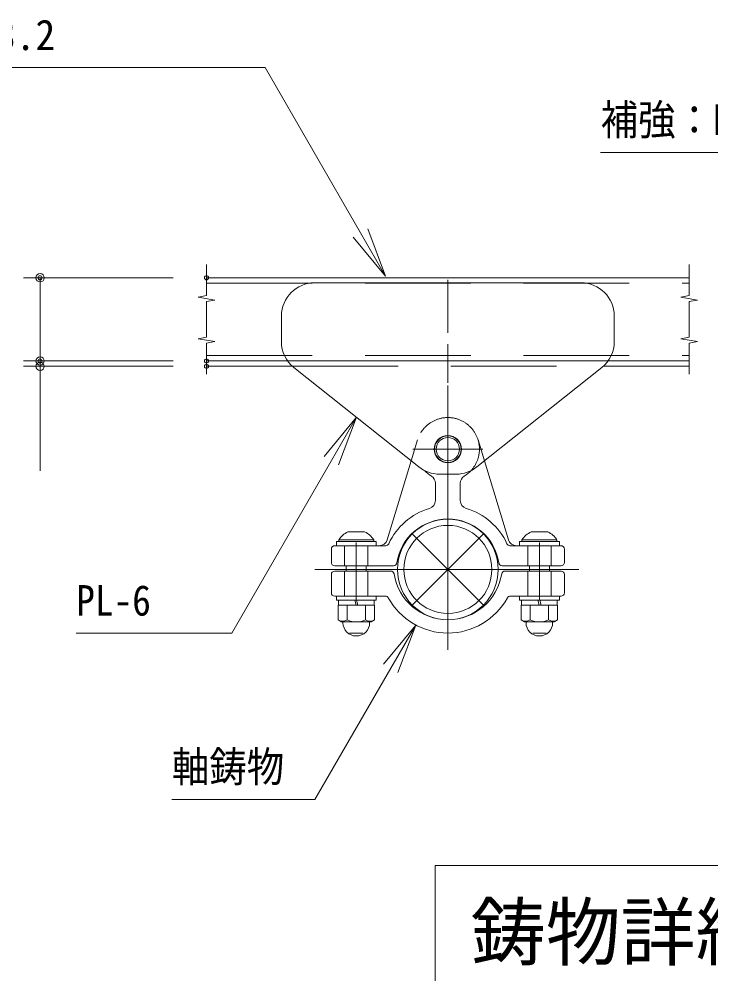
# Model space of a CAD drawing. Units: millimetres at full size, sheet at 1:10; details may follow other scales. Extents: x 5 to 8405, y -9 to 5949.
# Drawn here: x 4991 to 5822, y 3421 to 4568 of the extents above; entities that cross this region are included whole.
import ezdxf
from ezdxf.enums import TextEntityAlignment as Align

# ---------------------------------------------------------------- set-up
doc = ezdxf.new("R2010")
doc.units = ezdxf.units.MM
doc.header["$LTSCALE"] = 10
doc.header["$PDMODE"] = 32
doc.header["$PDSIZE"] = 5
doc.linetypes.add('USER1', pattern=[19.05, 12.7, -6.35])
doc.linetypes.add('USER2', pattern=[50.8, 31.75, -6.35, 6.35, -6.35])
doc.layers.add('LY_5', color=7, linetype='Continuous', lineweight=0)
doc.layers.add('LY_6', color=7, linetype='Continuous', lineweight=0)
doc.styles.add('ＭＳ ゴシック', font='')
doc.styles.get('ＭＳ ゴシック').set_extended_font_data('MS Gothic')

# ---------------------------------------------------------------- blocks, each defined once
blk = doc.blocks.new('-016-_DOTBLANK')
at = {"color": 7, "linetype": 'Continuous', "lineweight": 0}
blk.add_line((-0.5, 0), (-1, 0), dxfattribs=at)
blk.add_circle((0, 0), 0.5, dxfattribs=at)
blk = doc.blocks.new('-003-_U3')
at = {"color": 7, "linetype": 'Continuous', "lineweight": 0}
for p, q in [((-1, 0.1667), (0, 0)), ((0, 0), (-1, 0)), ((-1, -0.1667), (0, 0))]:
    blk.add_line(p, q, dxfattribs=at)

msp = doc.modelspace()

# ---------------------------------------------------------------- linework, layer by layer
at = {"layer": 'LY_5'}
for p, q in [((5215.89, 4273.49), (5215.89, 4236.01)), ((5795.89, 4273.49), (5795.89, 4236.01)), ((5215.89, 4257.49), (5795.89, 4257.49)), ((5345.89, 4251.49), (5665.89, 4251.49)), ((5205.89, 4234.25), (5215.89, 4236.01)), ((5225.89, 4230.72), (5205.89, 4234.25)), ((5785.89, 4234.25), (5795.89, 4236.01)), ((5805.89, 4230.72), (5785.89, 4234.25)), ((5215.89, 4228.96), (5225.89, 4230.72)), ((5215.89, 4228.96), (5215.89, 4207.49)), ((5795.89, 4228.96), (5805.89, 4230.72)), ((5795.89, 4228.96), (5795.89, 4207.49)), ((5305.89, 4180.78), (5305.89, 4211.49)), ((5705.89, 4180.78), (5705.89, 4211.49)), ((5215.89, 4207.49), (5215.89, 4186.01)), ((5795.89, 4207.49), (5795.89, 4186.01)), ((5205.89, 4184.25), (5215.89, 4186.01)), ((5225.89, 4180.72), (5205.89, 4184.25)), ((5215.89, 4178.96), (5225.89, 4180.72)), ((5215.89, 4178.96), (5215.89, 4141.49)), ((5785.89, 4184.25), (5795.89, 4186.01)), ((5805.89, 4180.72), (5785.89, 4184.25)), ((5795.89, 4178.96), (5805.89, 4180.72)), ((5795.89, 4178.96), (5795.89, 4141.49)), ((5215.89, 4157.49), (5313.37, 4157.49)), ((5313.37, 4157.49), (5215.89, 4157.49)), ((5698.41, 4157.49), (5795.89, 4157.49)), ((5795.89, 4157.49), (5698.41, 4157.49)), ((5215.89, 4151.09), (5319.09, 4151.09)), ((5320.99, 4149.48), (5470.96, 4030.18)), ((5690.79, 4149.48), (5540.82, 4030.18)), ((5692.69, 4151.09), (5795.89, 4151.09)), ((5433.05, 3942.57), (5461.93, 4037.36)), ((5578.73, 3942.57), (5549.85, 4037.36)), ((5495.86, 4021.49), (5515.92, 4021.49)), ((5490.89, 3989.86), (5490.89, 4010.47)), ((5520.89, 3989.86), (5520.89, 4010.56)), ((5385.89, 3952.09), (5405.89, 3952.09)), ((5463.11, 3949.77), (5548.67, 3864.21)), ((5463.11, 3864.21), (5548.67, 3949.77)), ((5605.89, 3952.09), (5625.89, 3952.09)), ((5371.89, 3935.49), (5371.89, 3940.49)), ((5371.89, 3940.49), (5419.89, 3940.49)), ((5374.89, 3942.49), (5416.89, 3942.49)), ((5374.89, 3942.49), (5374.89, 3940.49)), ((5374.89, 3940.49), (5416.89, 3940.49)), ((5416.89, 3942.49), (5416.89, 3940.49)), ((5419.89, 3940.49), (5419.89, 3935.49)), ((5591.89, 3935.49), (5591.89, 3940.49)), ((5591.89, 3940.49), (5639.89, 3940.49)), ((5594.89, 3942.49), (5636.89, 3942.49)), ((5594.89, 3942.49), (5594.89, 3940.49)), ((5594.89, 3940.49), (5636.89, 3940.49)), ((5636.89, 3942.49), (5636.89, 3940.49)), ((5639.89, 3940.49), (5639.89, 3935.49)), ((5365.89, 3915.49), (5365.89, 3931.49)), ((5369.89, 3935.49), (5431.27, 3935.49)), ((5371.89, 3935.49), (5419.89, 3935.49)), ((5641.89, 3935.49), (5580.51, 3935.49)), ((5591.89, 3935.49), (5639.89, 3935.49)), ((5645.89, 3915.49), (5645.89, 3931.49)), ((5440.65, 3911.49), (5369.89, 3911.49)), ((5437.27, 3904.99), (5369.89, 3904.99)), ((5383.89, 3911.49), (5383.89, 3904.99)), ((5407.89, 3911.49), (5407.89, 3904.99)), ((5641.89, 3911.49), (5571.13, 3911.49)), ((5641.89, 3904.99), (5574.51, 3904.99)), ((5603.89, 3911.49), (5603.89, 3904.99)), ((5627.89, 3911.49), (5627.89, 3904.99)), ((5365.89, 3878.99), (5365.89, 3900.99)), ((5645.89, 3878.99), (5645.89, 3900.99)), ((5430.86, 3874.99), (5369.89, 3874.99)), ((5371.89, 3869.99), (5371.89, 3874.99)), ((5371.89, 3874.99), (5419.89, 3874.99)), ((5371.89, 3869.99), (5419.89, 3869.99)), ((5374.39, 3869.99), (5374.39, 3863.99)), ((5374.39, 3869.99), (5417.39, 3869.99)), ((5395.55, 3863.99), (5393.95, 3869.99)), ((5397.83, 3863.99), (5396.22, 3869.99)), ((5417.39, 3869.99), (5417.39, 3863.99)), ((5419.89, 3874.99), (5419.89, 3869.99)), ((5641.89, 3874.99), (5580.92, 3874.99)), ((5591.89, 3869.99), (5591.89, 3874.99)), ((5591.89, 3874.99), (5639.89, 3874.99)), ((5591.89, 3869.99), (5639.89, 3869.99)), ((5594.39, 3869.99), (5594.39, 3863.99)), ((5594.39, 3869.99), (5637.39, 3869.99)), ((5615.55, 3863.99), (5613.95, 3869.99)), ((5617.83, 3863.99), (5616.22, 3869.99)), ((5637.39, 3869.99), (5637.39, 3863.99)), ((5639.89, 3874.99), (5639.89, 3869.99)), ((5373.95, 3863.99), (5373.95, 3846.26)), ((5373.95, 3863.99), (5417.83, 3863.99)), ((5374.39, 3863.99), (5417.39, 3863.99)), ((5384.92, 3863.99), (5384.92, 3846.26)), ((5406.86, 3863.99), (5406.86, 3846.26)), ((5417.83, 3863.99), (5417.83, 3846.26)), ((5593.88, 3863.99), (5593.88, 3846.26)), ((5593.88, 3863.99), (5637.76, 3863.99)), ((5594.39, 3863.99), (5637.39, 3863.99)), ((5604.85, 3863.99), (5604.85, 3846.26)), ((5626.79, 3863.99), (5626.79, 3846.26)), ((5637.76, 3863.99), (5637.76, 3846.26)), ((5373.95, 3846.26), (5377.89, 3843.99)), ((5377.89, 3843.99), (5413.89, 3843.99)), ((5379.89, 3842.99), (5379.89, 3843.99)), ((5411.89, 3842.99), (5411.89, 3843.99)), ((5417.83, 3846.26), (5413.89, 3843.99)), ((5593.88, 3846.26), (5597.82, 3843.99)), ((5597.82, 3843.99), (5633.82, 3843.99)), ((5599.82, 3842.99), (5599.82, 3843.99)), ((5631.82, 3842.99), (5631.82, 3843.99)), ((5637.76, 3846.26), (5633.82, 3843.99)), ((5403.89, 3830.49), (5387.89, 3830.49)), ((5623.89, 3830.49), (5607.89, 3830.49))]:
    msp.add_line(p, q, dxfattribs=at)
at = {"layer": 'LY_5', "linetype": 'USER2'}
for p, q in [((5505.89, 3810.49), (5505.89, 4277.49)), ((5505.89, 4131.09), (5505.89, 4177.49)), ((5547.82, 4051.49), (5463.82, 4051.49)), ((5395.89, 3907.49), (5395.89, 3939.49)), ((5615.89, 3907.49), (5615.89, 3939.49)), ((5345.89, 3906.99), (5665.89, 3906.99)), ((5395.89, 3870.99), (5395.89, 3908.99)), ((5615.89, 3870.99), (5615.89, 3908.99))]:
    msp.add_line(p, q, dxfattribs=at)
at = {"layer": 'LY_5', "linetype": 'USER1'}
for p, q in [((5215.89, 4251.09), (5795.89, 4251.09)), ((5215.89, 4163.89), (5795.89, 4163.89)), ((5313.37, 4157.49), (5698.41, 4157.49)), ((5698.41, 4157.49), (5313.37, 4157.49)), ((5319.09, 4151.09), (5692.69, 4151.09)), ((5461.93, 4037.36), (5469.61, 4062.56)), ((5549.85, 4037.36), (5542.17, 4062.56)), ((5381.89, 3911.49), (5381.89, 3935.49)), ((5409.89, 3911.49), (5409.89, 3935.49)), ((5601.89, 3911.49), (5601.89, 3935.49)), ((5629.89, 3911.49), (5629.89, 3935.49)), ((5381.89, 3874.99), (5381.89, 3904.99)), ((5409.89, 3874.99), (5409.89, 3904.99)), ((5601.89, 3874.99), (5601.89, 3904.99)), ((5629.89, 3874.99), (5629.89, 3904.99))]:
    msp.add_line(p, q, dxfattribs=at)
at = {"layer": 'LY_5', "lineweight": 18}
for p, q in [((6626.45, 3551.34), (5490.45, 3551.34)), ((5490.45, 3551.34), (5490.45, 3375.34))]:
    msp.add_line(p, q, dxfattribs=at)
at = {"layer": 'LY_5'}
for centre, radius in [((5505.89, 4051.49), 16.4), ((5505.89, 4051.49), 16), ((5505.89, 4051.49), 14), ((5505.89, 3906.99), 60.5), ((5505.89, 3906.99), 52.9)]:
    msp.add_circle(centre, radius, dxfattribs=at)
for centre, radius, start, end in [((5345.89, 4211.49), 40, 90, 180), ((5665.89, 4211.49), 40, 0, 90), ((5345.89, 4180.78), 40, 180, 231.49935), ((5665.89, 4180.78), 40, 308.50065, 0), ((5495.86, 4061.49), 40, 231.49935, 270), ((5515.92, 4061.49), 40, 270, 308.50065), ((5505.82, 4051.49), 38, 222.57206, 238.71476), ((5480.89, 4010.47), 10, 0, 58.71476), ((5530.89, 4010.56), 10, 121.49121, 180), ((5505.82, 4051.49), 38, 301.49121, 317.14717), ((5480.89, 3989.86), 10, 286.50452, 0), ((5530.89, 3989.86), 10, 180, 253.49548), ((5505.89, 3905.49), 78, 106.50452, 155.50372), ((5505.89, 3905.49), 78, 24.49628, 73.49548), ((5505.89, 3905.49), 62, 8.71474, 171.28526), ((5395.89, 3929.53), 24.68, 113.90552, 148.31866), ((5395.89, 3929.53), 24.68, 31.68134, 66.09448), ((5615.89, 3929.53), 24.68, 113.90552, 148.31866), ((5615.89, 3929.53), 24.68, 31.68134, 66.09448), ((5423.48, 3945.49), 10, 270, 343.05254), ((5431.27, 3939.49), 4, 270, 335.50372), ((5580.51, 3939.49), 4, 204.49628, 270), ((5588.3, 3945.49), 10, 196.94746, 270), ((5369.89, 3931.49), 4, 90, 180), ((5641.89, 3931.49), 4, 0, 90), ((5369.89, 3915.49), 4, 180, 270), ((5440.65, 3915.49), 4, 270, 351.28526), ((5571.13, 3915.49), 4, 188.71474, 270), ((5641.89, 3915.49), 4, 270, 0), ((5369.89, 3900.99), 4, 90, 180), ((5437.27, 3900.99), 4, 9.10669, 90), ((5505.89, 3911.99), 65.5, 189.10669, 350.89331), ((5574.51, 3900.99), 4, 90, 170.89331), ((5641.89, 3900.99), 4, 0, 90), ((5369.89, 3878.99), 4, 180, 270), ((5641.89, 3878.99), 4, 270, 0), ((5430.86, 3870.99), 4, 28.65485, 90), ((5505.89, 3911.99), 81.5, 208.65485, 331.34515), ((5580.92, 3870.99), 4, 90, 151.34515), ((5379.44, 3855.76), 10.97, 240.00001, 299.99999), ((5395.89, 3871.58), 27.59, 246.57346, 293.42654), ((5412.34, 3855.76), 10.97, 240.00001, 299.99999), ((5599.36, 3855.76), 10.97, 240.00001, 299.99999), ((5615.82, 3871.58), 27.59, 246.57346, 293.42654), ((5632.27, 3855.76), 10.97, 240.00001, 299.99999), ((5395.89, 3842.99), 16, 180, 0), ((5615.82, 3842.99), 16, 180, 0)]:
    msp.add_arc(centre, radius, start, end, dxfattribs=at)
at = {"layer": 'LY_5', "linetype": 'USER1'}
msp.add_arc((5505.82, 4051.49), 38, 317.14717, 222.57206, dxfattribs=at)
at = {"layer": 'LY_6'}
for p, q in [((4607.21, 4510.07), (5286.21, 4510.07)), ((5286.21, 4510.07), (5266.21, 4510.07)), ((5400.89, 4311.45), (5286.21, 4510.07)), ((5689.41, 4408.07), (6111.27, 4408.07)), ((5175.89, 4257.49), (4995.89, 4257.49)), ((5015.89, 4157.49), (5015.89, 4257.49)), ((5015.89, 4157.49), (5015.89, 4217.49)), ((5175.89, 4157.49), (4995.89, 4157.49)), ((5175.89, 4157.49), (4995.89, 4157.49)), ((5015.89, 4151.09), (5015.89, 4157.49)), ((5175.89, 4151.09), (4995.89, 4151.09)), ((5015.89, 4025.56), (5015.89, 4151.09)), ((5015.89, 4151.09), (5015.89, 4091.09)), ((5365.97, 4037.87), (5246.24, 3830.49)), ((5059.24, 3830.49), (5226.24, 3830.49)), ((5246.24, 3830.49), (5226.24, 3830.49)), ((5437.32, 3788.23), (5346.25, 3630.49)), ((5174.25, 3630.49), (5346.25, 3630.49)), ((5346.25, 3630.49), (5326.25, 3630.49))]:
    msp.add_line(p, q, dxfattribs=at)
for p in [(5015.89, 4257.49), (5215.89, 4257.49), (5015.89, 4157.49), (5215.89, 4157.49), (5215.89, 4157.49), (5215.89, 4151.09)]:
    msp.add_point(p, dxfattribs=at)

# ---------------------------------------------------------------- block references
for name, p, xscale, yscale, rotation in [('-003-_U3', (5430.89, 4259.49), 60, 60, 300), ('-016-_DOTBLANK', (5015.89, 4257.49), 10, 10, 90), ('-016-_DOTBLANK', (5015.89, 4157.49), 10, 10, 270), ('-016-_DOTBLANK', (5015.89, 4157.49), 10, 10, 270), ('-016-_DOTBLANK', (5015.89, 4151.09), 10, 10, 90), ('-003-_U3', (5395.97, 4089.83), 60, 60, 60), ('-003-_U3', (5467.32, 3840.19), 60, 60, 60)]:
    msp.add_blockref(name, p, dxfattribs=dict(at, xscale=xscale, yscale=yscale, rotation=rotation))

# ---------------------------------------------------------------- texts
at = {"layer": 'LY_5', "style": 'ＭＳ ゴシック'}
msp.add_text('鋳物詳細図 S=1／10', height=65.98, dxfattribs=at).set_placement((5533.49, 3418.34), align=Align.BOTTOM_LEFT)
at = {"layer": 'LY_6', "style": 'ＭＳ ゴシック'}
for s, width, p in [('C-150×50×20×3.2', 0.95, (4607.63, 4520.07)), ('補強：PL-3.2', 0.9, (5689.49, 4418.07)), ('PL-6', 0.9, (5059.24, 3840.49)), ('軸鋳物', 0.9, (5174.25, 3640.49))]:
    msp.add_text(s, height=36.66, dxfattribs=dict(at, width=width)).set_placement(p, align=Align.BOTTOM_LEFT)

doc.saveas('drawing.dxf')
